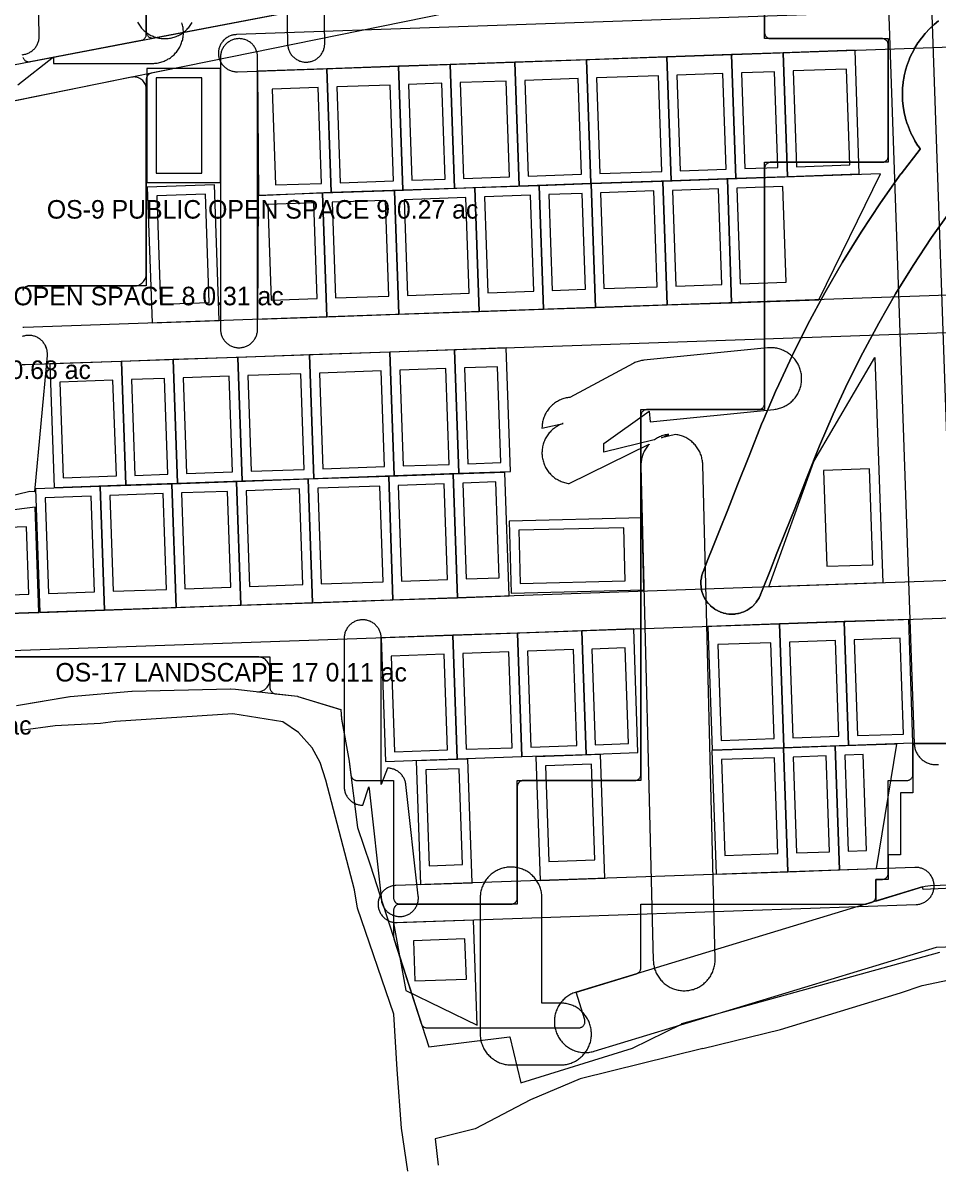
# Model space of a CAD drawing. Extents: x 32 to 940, y -21 to 684.
# Drawn here: x 380 to 528.1, y -13.2 to 172.5 of the extents above; entities that cross this region are included whole.
import ezdxf

# ---------------------------------------------------------------- set-up
doc = ezdxf.new("R2010")
doc.units = 0
for name, color, linetype, lineweight in [('GREEN-IN-VILLAS', 3, 'Continuous', 0), ('GREEN-LANDSCAPE', 3, 'Continuous', 0), ('GREEN-RC', 3, 'Continuous', 0), ('PLOT', 4, 'Continuous', 0), ('ROAD-EXISTING', 2, 'Continuous', 0), ('ROAD-PRIMARY', 1, 'Continuous', 0), ('ROAD-SECONDARY', 1, 'Continuous', 0), ('ROAD-TERTIARY', 7, 'Continuous', 0), ('SITE-BOUNDARY', 7, 'Continuous', 0), ('TEXT-ZONE', 7, 'Continuous', 0), ('VILLA-HOUSE', 7, 'Continuous', 0), ('WATER', 5, 'Continuous', 0), ('ZONE-VILLAS', 2, 'Continuous', 0)]:
    doc.layers.add(name, color=color, linetype=linetype, lineweight=lineweight)

msp = doc.modelspace()

# ---------------------------------------------------------------- linework, layer by layer
at = {"layer": 'GREEN-IN-VILLAS'}
msp.add_lwpolyline([(528.14, 172.88), (527.44, 172.3), (527.39, 172.26), (526.72, 171.63), (526.67, 171.58), (526.04, 170.91), (526, 170.86), (525.42, 170.16), (525.38, 170.1), (524.85, 169.36), (524.81, 169.31), (524.33, 168.53), (524.29, 168.47), (523.86, 167.66), (523.83, 167.6), (523.46, 166.77), (523.43, 166.71), (523.11, 165.85), (523.09, 165.79), (522.82, 164.91), (522.8, 164.85), (522.6, 163.96), (522.58, 163.89), (522.43, 162.99), (522.43, 162.93), (522.34, 162.01), (522.33, 161.95), (522.3, 161.03), (522.3, 160.97), (522.33, 160.05), (522.34, 159.99), (522.43, 159.07), (522.43, 159.01), (522.58, 158.11), (522.6, 158.04), (522.8, 157.15), (522.82, 157.09), (523.09, 156.21), (523.11, 156.15), (523.43, 155.29), (523.46, 155.23), (523.83, 154.4), (523.86, 154.34), (524.29, 153.53), (524.33, 153.47), (524.81, 152.69), (524.85, 152.64), (525.18, 152.18), (525.19, 152.16), (525.18, 152.14), (522.09, 148.16), (522.07, 148.12), (518.78, 143.47), (518.76, 143.45), (515.63, 138.72), (515.62, 138.69), (512.62, 133.85), (512.6, 133.83), (509.75, 128.88), (509.73, 128.86), (507.01, 123.81), (507, 123.78), (504.42, 118.63), (504.41, 118.6), (501.96, 113.34), (501.95, 113.32), (499.65, 107.95), (499.64, 107.93), (497.49, 102.51), (495.63, 97.82), (494.04, 93.8), (492.71, 90.45), (491.65, 87.76), (490.85, 85.75), (490.06, 83.76), (490.04, 83.72), (489.91, 83.32), (489.88, 83.23), (489.79, 82.85), (489.78, 82.75), (489.72, 82.36), (489.72, 82.26), (489.7, 81.87), (489.7, 81.77), (489.73, 81.38), (489.74, 81.28), (489.8, 80.9), (489.82, 80.8), (489.93, 80.42), (489.96, 80.33), (490.09, 79.96), (490.13, 79.87), (490.31, 79.52), (490.35, 79.43), (490.56, 79.1), (490.62, 79.02), (490.85, 78.71), (490.92, 78.63), (491.19, 78.35), (491.26, 78.28), (491.55, 78.02), (491.63, 77.96), (491.95, 77.73), (492.03, 77.68), (492.37, 77.48), (492.46, 77.43), (492.81, 77.27), (492.9, 77.24), (493.28, 77.11), (493.37, 77.08), (493.75, 76.99), (493.85, 76.98), (494.24, 76.92), (494.34, 76.92), (494.73, 76.9), (494.83, 76.9), (495.22, 76.93), (495.32, 76.94), (495.7, 77), (495.8, 77.02), (496.18, 77.13), (496.27, 77.16), (496.64, 77.29), (496.73, 77.33), (497.08, 77.51), (497.17, 77.55), (497.5, 77.76), (497.58, 77.82), (497.89, 78.05), (497.97, 78.12), (498.25, 78.39), (498.32, 78.46), (498.58, 78.75), (498.64, 78.83), (498.87, 79.15), (498.92, 79.23), (499.12, 79.57), (499.17, 79.66), (499.34, 80.04), (499.36, 80.08), (499.61, 80.73), (500.94, 84.08), (502, 86.76), (503.33, 90.11), (504.93, 94.13), (506.79, 98.83), (508.88, 104.12), (508.89, 104.13), (511.08, 109.24), (511.09, 109.25), (513.42, 114.26), (513.42, 114.28), (515.88, 119.18), (515.88, 119.19), (518.47, 123.99), (518.48, 124), (521.19, 128.7), (521.2, 128.71), (524.04, 133.3), (524.05, 133.32), (527.02, 137.81), (527.03, 137.82), (530.11, 142.18)], dxfattribs=at)
at = {"layer": 'GREEN-LANDSCAPE'}
msp.add_lwpolyline([(379.02, 62.12), (387.65, 63.58), (387.67, 63.59), (387.68, 63.59), (387.69, 63.59), (397.65, 64.45), (397.67, 64.45), (397.68, 64.45), (397.68, 64.45), (397.69, 64.45), (397.7, 64.45), (397.71, 64.45), (413.61, 64.84), (413.64, 64.84), (413.66, 64.84), (413.66, 64.84), (413.66, 64.84), (413.67, 64.84), (414.41, 64.76), (414.41, 64.76), (414.43, 64.76), (417.77, 64.38), (417.97, 64.37), (418.17, 64.37), (418.37, 64.4), (418.56, 64.45), (418.75, 64.51), (418.93, 64.59), (419.1, 64.69), (419.26, 64.81), (419.4, 64.94), (419.54, 65.09), (419.66, 65.25), (419.76, 65.42), (419.85, 65.6), (419.91, 65.78), (419.96, 65.97), (419.99, 66.17), (420, 66.37), (420, 68), (419.99, 68.2), (419.96, 68.39), (419.91, 68.58), (419.85, 68.77), (419.76, 68.94), (419.66, 69.11), (419.55, 69.27), (419.41, 69.41), (419.27, 69.55), (419.11, 69.66), (418.94, 69.76), (418.77, 69.85), (418.58, 69.91), (418.39, 69.96), (418.2, 69.99), (418, 70), (361.41, 70)], dxfattribs=at)
at = {"layer": 'GREEN-RC'}
msp.add_lwpolyline([(380.03, 129.24), (380.06, 129.34), (380.1, 129.43), (380.14, 129.51), (380.2, 129.59), (380.26, 129.67), (380.33, 129.74), (380.4, 129.8), (380.49, 129.86), (380.57, 129.9), (380.66, 129.94), (380.76, 129.97), (380.85, 129.99), (380.95, 130), (380.98, 130), (381.02, 130), (398, 130), (398.2, 130.01), (398.39, 130.04), (398.58, 130.09), (398.77, 130.15), (398.94, 130.24), (399.11, 130.34), (399.27, 130.45), (399.41, 130.59), (399.55, 130.73), (399.66, 130.89), (399.76, 131.06), (399.85, 131.23), (399.91, 131.42), (399.96, 131.61), (399.99, 131.8), (400, 132), (400, 161.8), (399.99, 161.99), (399.96, 162.19), (399.91, 162.38), (399.85, 162.56), (399.76, 162.74), (399.66, 162.91), (399.54, 163.07), (399.41, 163.21), (399.27, 163.35), (399.11, 163.46), (398.94, 163.56), (398.76, 163.65), (398.57, 163.71), (398.38, 163.76), (398.19, 163.79), (397.99, 163.8), (397.8, 163.79), (397.6, 163.76), (397.6, 163.76), (378.86, 159.94)], dxfattribs=at)
at = {"layer": 'PLOT'}
for points in [[(494.66, 167.42), (484.22, 167.06), (484.92, 147.07), (495.36, 147.43)], [(503.02, 167.71), (494.66, 167.42), (495.36, 147.43), (503.72, 147.72)], [(514.63, 168.12), (503.02, 167.71), (503.72, 147.72), (515.32, 148.13)], [(440.81, 165.54), (429.21, 165.14), (429.91, 145.15), (441.51, 145.55)], [(449.17, 165.83), (440.81, 165.54), (441.51, 145.55), (449.87, 145.84)], [(459.62, 166.2), (449.17, 165.83), (449.87, 145.84), (460.31, 146.21)], [(471.22, 166.6), (459.62, 166.2), (460.31, 146.21), (471.92, 146.61)], [(484.22, 167.06), (471.22, 166.6), (471.92, 146.61), (484.92, 147.07)], [(411.98, 146.73), (411.98, 165.18), (400.1, 165.18), (400.1, 146.73)], [(418, 164.74), (418.13, 144.63), (429.91, 145.15), (429.21, 165.14)], [(472.63, 126.52), (484.23, 126.92), (483.54, 146.91), (471.93, 146.5)], [(484.23, 126.92), (494.68, 127.29), (493.98, 147.27), (483.54, 146.91)], [(494.68, 127.29), (508.8, 127.78), (518.73, 148.14), (493.98, 147.27)], [(400.92, 124.01), (411.78, 124.39), (411.01, 146.38), (400.16, 146)], [(418, 124.61), (429.22, 125), (428.52, 144.99), (418.08, 144.62)], [(429.22, 125), (440.83, 125.41), (440.13, 145.39), (428.52, 144.99)], [(440.83, 125.41), (453.83, 125.86), (453.13, 145.85), (440.13, 145.39)], [(453.83, 125.86), (464.27, 126.23), (463.57, 146.21), (453.13, 145.85)], [(464.27, 126.23), (472.63, 126.52), (471.93, 146.5), (463.57, 146.21)], [(426.41, 118.86), (414.8, 118.45), (415.5, 98.47), (427.11, 98.87)], [(439.41, 119.31), (426.41, 118.86), (427.11, 98.87), (440.1, 99.33)], [(449.85, 119.68), (439.41, 119.31), (440.1, 99.33), (450.55, 99.69)], [(458.21, 119.97), (449.85, 119.68), (450.55, 99.69), (458.91, 99.98)], [(396, 117.8), (384.4, 117.39), (385.09, 97.4), (396.7, 97.81)], [(404.36, 118.09), (396, 117.8), (396.7, 97.81), (405.06, 98.1)], [(414.8, 118.45), (404.36, 118.09), (405.06, 98.1), (415.5, 98.47)], [(519.11, 81.96), (500.67, 81.32), (507.97, 101.59), (517.84, 118.44)], [(415.29, 78.34), (426.9, 78.74), (426.2, 98.73), (414.6, 98.32)], [(426.9, 78.74), (439.9, 79.2), (439.2, 99.18), (426.2, 98.73)], [(439.9, 79.2), (450.34, 79.56), (449.64, 99.55), (439.2, 99.18)], [(450.34, 79.56), (458.7, 79.85), (458, 99.84), (449.64, 99.55)], [(382.8, 77.2), (393.24, 77.57), (392.54, 97.55), (382.1, 97.19)], [(393.24, 77.57), (404.85, 77.97), (404.15, 97.96), (392.54, 97.55)], [(404.85, 77.97), (415.29, 78.34), (414.6, 98.32), (404.15, 97.96)], [(364.63, 76.57), (382.62, 77.2), (382.02, 94.22), (364.09, 91.96)], [(458.99, 80.32), (480.48, 80.86), (480.19, 92.47), (458.7, 91.93)], [(478.83, 74.51), (470.47, 74.22), (471.17, 54.23), (479.52, 54.52)], [(502.43, 75.34), (490.82, 74.93), (491.52, 54.94), (503.12, 55.35)], [(512.87, 75.7), (502.43, 75.34), (503.12, 55.35), (513.57, 55.71)], [(523.32, 76.07), (512.87, 75.7), (513.57, 55.71), (524.01, 56.08)], [(449.58, 73.49), (437.97, 73.09), (438.67, 53.1), (450.28, 53.5)], [(460.03, 73.86), (449.58, 73.49), (450.28, 53.5), (460.72, 53.87)], [(470.47, 74.22), (460.03, 73.86), (460.72, 53.87), (471.17, 54.23)], [(512.12, 35.54), (518.11, 35.75), (521.41, 55.88), (511.42, 55.53)], [(463.72, 33.85), (474.17, 34.21), (473.47, 54.2), (463.02, 53.84)], [(492.15, 34.84), (503.76, 35.25), (503.06, 55.24), (491.46, 54.83)], [(503.76, 35.25), (512.12, 35.54), (511.42, 55.53), (503.06, 55.24)], [(444.37, 33.17), (452.73, 33.47), (452.03, 53.45), (443.67, 53.16)], [(440, 26.98), (441.97, 16.04), (453.53, 10.44), (452.94, 27.43)]]:
    msp.add_lwpolyline(points, close=True, dxfattribs=at)
at = {"layer": 'ROAD-EXISTING'}
for points in [[(395.04, 59.57), (392.57, 59.22)], [(413.99, 60.78), (395.04, 59.57)], [(422.1, 59.5), (413.99, 60.78)], [(424.64, 57.79), (422.1, 59.5)], [(385.28, 58.82), (379.68, 58.09)], [(392.57, 59.22), (385.28, 58.82)], [(426.82, 55.29), (424.64, 57.79)], [(428.13, 52.89), (426.82, 55.29)], [(429.03, 50.05), (428.13, 52.89)], [(433.65, 32.3), (429.03, 50.05)], [(434.15, 29.34), (433.65, 32.3)], [(440.04, 12.21), (434.15, 29.34)], [(525.48, 16.84), (537.04, 19.26)], [(521.97, 15.63), (525.48, 16.84)], [(502.59, 9.74), (521.97, 15.63)], [(440.57, 3.27), (440.04, 12.21)], [(489.99, 6.64), (502.59, 9.74)], [(489.99, 6.64), (470.19, 1.77)], [(441.25, -6.24), (440.57, 3.27)], [(470.19, 1.77), (462.16, -1.66)], [(462.16, -1.66), (453.19, -6.34)], [(442.29, -13.17), (441.25, -6.24)], [(453.19, -6.34), (446.72, -7.97)], [(446.72, -7.97), (447.19, -12.21)]]:
    msp.add_lwpolyline(points, dxfattribs=at)
at = {"layer": 'ROAD-PRIMARY'}
for points in [[(379.24, 162.53), (385, 167.06), (385, 166), (401, 166), (401.19, 166), (401.38, 166.01), (401.58, 166.03), (401.77, 166.06), (401.96, 166.09), (402.14, 166.13), (402.33, 166.18), (402.51, 166.24), (402.7, 166.3), (402.88, 166.37), (403.05, 166.44), (403.23, 166.52), (403.4, 166.61), (403.56, 166.71), (403.73, 166.81), (403.89, 166.92), (404.04, 167.03), (404.19, 167.15), (404.34, 167.28), (404.48, 167.41), (404.61, 167.54), (404.74, 167.69), (404.87, 167.83), (404.99, 167.98), (405.1, 168.14), (405.21, 168.3), (405.31, 168.46), (405.4, 168.63), (405.49, 168.8), (405.57, 168.98), (405.65, 169.15), (405.71, 169.33), (405.77, 169.52), (405.83, 169.7), (405.88, 169.89), (405.91, 170.07), (405.95, 170.26), (405.97, 170.46), (405.99, 170.65), (406, 170.84), (406, 171.03), (406, 171.22), (405.98, 171.42), (405.96, 171.61), (405.94, 171.8), (405.9, 171.99), (405.86, 172.18), (405.81, 172.36), (405.75, 172.54)], [(398.58, 172.65), (398.68, 172.48), (398.78, 172.32), (398.88, 172.16), (399, 172), (399.12, 171.85), (399.24, 171.71), (399.37, 171.56), (399.5, 171.43), (399.64, 171.29), (399.79, 171.17), (399.94, 171.05), (400.09, 170.93), (400.25, 170.82), (400.41, 170.72), (400.58, 170.62), (400.75, 170.53), (400.92, 170.45), (401.1, 170.38), (401.28, 170.31), (401.46, 170.24), (401.65, 170.19), (401.83, 170.14), (402.02, 170.1), (402.21, 170.06), (402.4, 170.04), (402.59, 170.02), (402.78, 170), (402.98, 170), (403.17, 170), (403.36, 170.01), (403.55, 170.03), (403.74, 170.06), (403.93, 170.09), (404.12, 170.13), (404.31, 170.17), (404.49, 170.23), (404.67, 170.29), (404.85, 170.36), (405.03, 170.43), (405.2, 170.51), (405.38, 170.6), (405.54, 170.69), (405.71, 170.8), (405.87, 170.9), (406.02, 171.02), (406.17, 171.14), (406.32, 171.26), (406.46, 171.39), (406.6, 171.53), (406.73, 171.67), (406.85, 171.81), (406.97, 171.96), (407.09, 172.12), (407.19, 172.28), (407.3, 172.44), (407.39, 172.61)], [(584.83, 35), (525.67, 32.38), (525.55, 32.78), (469.55, 15.78), (469.37, 15.72), (469.18, 15.66), (469.01, 15.59), (468.83, 15.51), (468.66, 15.42), (468.49, 15.32), (468.33, 15.23), (468.17, 15.12), (468.01, 15.01), (467.86, 14.89), (467.71, 14.77), (467.57, 14.64), (467.43, 14.5), (467.3, 14.36), (467.17, 14.22), (467.05, 14.07), (466.94, 13.91), (466.83, 13.76), (466.73, 13.59), (466.63, 13.43), (466.54, 13.26), (466.45, 13.08), (466.38, 12.91), (466.31, 12.73), (466.25, 12.55), (466.19, 12.36), (466.14, 12.18), (466.1, 11.99), (466.06, 11.8), (466.04, 11.61), (466.02, 11.42), (466, 11.23), (466, 11.03), (466, 10.84), (466.01, 10.65), (466.03, 10.46), (466.05, 10.27), (466.09, 10.08), (466.12, 9.89), (466.17, 9.7), (466.23, 9.52), (466.29, 9.34), (466.35, 9.15), (466.43, 8.98), (466.51, 8.8), (466.6, 8.63), (466.69, 8.46), (466.79, 8.3), (466.9, 8.14), (467.01, 7.99), (467.13, 7.83), (467.25, 7.69), (467.38, 7.55), (467.52, 7.41), (467.66, 7.28), (467.81, 7.15), (467.96, 7.03), (468.11, 6.92), (468.27, 6.81), (468.43, 6.71), (468.6, 6.61), (468.77, 6.52), (468.94, 6.44), (469.12, 6.37), (469.3, 6.3), (469.48, 6.24), (469.67, 6.18), (469.86, 6.13), (470.04, 6.09), (470.23, 6.06), (470.42, 6.03), (470.61, 6.01), (470.81, 6), (471, 6), (471.19, 6), (471.38, 6.01), (471.57, 6.03), (471.76, 6.06), (471.95, 6.09), (472.14, 6.13), (472.33, 6.18), (472.45, 6.22), (527.83, 23.03), (585.72, 25.19)]]:
    msp.add_lwpolyline(points, dxfattribs=at)
for points in [[(487.16, 16), (487.35, 16.01), (487.54, 16.03), (487.73, 16.05), (487.92, 16.09), (488.11, 16.12), (488.3, 16.17), (488.48, 16.22), (488.66, 16.29), (488.84, 16.35), (489.02, 16.43), (489.19, 16.51), (489.37, 16.59), (489.53, 16.69), (489.7, 16.79), (489.86, 16.9), (490.01, 17.01), (490.16, 17.13), (490.31, 17.25), (490.45, 17.38), (490.59, 17.52), (490.72, 17.66), (490.85, 17.8), (490.97, 17.95), (491.08, 18.11), (491.19, 18.27), (491.29, 18.43), (491.39, 18.6), (491.48, 18.77), (491.56, 18.94), (491.63, 19.12), (491.7, 19.3), (491.76, 19.48), (491.82, 19.67), (491.87, 19.85), (491.91, 20.04), (491.94, 20.23), (491.97, 20.42), (491.99, 20.61), (492, 20.8), (492, 21), (492, 21.12), (490, 101.12), (489.99, 101.32), (489.97, 101.51), (489.95, 101.7), (489.92, 101.89), (489.88, 102.08), (489.84, 102.27), (489.79, 102.45), (489.73, 102.63), (489.66, 102.81), (489.59, 102.99), (489.51, 103.17), (489.42, 103.34), (489.33, 103.51), (489.23, 103.67), (489.12, 103.83), (489.01, 103.99), (488.89, 104.14), (488.77, 104.29), (488.64, 104.43), (488.5, 104.57), (488.36, 104.7), (488.22, 104.83), (488.07, 104.95), (487.92, 105.06), (487.76, 105.17), (487.6, 105.27), (487.43, 105.37), (487.26, 105.46), (487.09, 105.54), (486.91, 105.62), (486.73, 105.69), (486.55, 105.75), (486.36, 105.81), (486.18, 105.86), (485.99, 105.9), (485.8, 105.94), (485.62, 105.96), (483.35, 105.41), (484.5, 105.97), (484.31, 105.95), (484.12, 105.92), (483.93, 105.89), (483.75, 105.84), (483.56, 105.79), (483.38, 105.73), (483.2, 105.66), (483.02, 105.59), (482.84, 105.51), (482.67, 105.42), (482.5, 105.33), (482.34, 105.23), (482.18, 105.13), (482.17, 105.12), (474, 103.12), (474, 104.51), (481.32, 109.77), (481.5, 108.03), (501.5, 110.03), (501.69, 110.05), (501.88, 110.08), (502.07, 110.11), (502.25, 110.16), (502.44, 110.21), (502.62, 110.27), (502.8, 110.34), (502.98, 110.41), (503.16, 110.49), (503.33, 110.58), (503.5, 110.67), (503.66, 110.77), (503.82, 110.87), (503.98, 110.98), (504.13, 111.1), (504.28, 111.22), (504.42, 111.35), (504.56, 111.49), (504.69, 111.63), (504.82, 111.77), (504.94, 111.92), (505.06, 112.08), (505.17, 112.23), (505.27, 112.39), (505.37, 112.56), (505.46, 112.73), (505.54, 112.9), (505.62, 113.08), (505.69, 113.26), (505.75, 113.44), (505.81, 113.62), (505.86, 113.81), (505.9, 114), (505.93, 114.19), (505.96, 114.38), (505.98, 114.57), (505.99, 114.76), (506, 114.95), (506, 115.14), (505.99, 115.34), (505.97, 115.53), (505.95, 115.72), (505.92, 115.91), (505.88, 116.1), (505.83, 116.28), (505.78, 116.47), (505.72, 116.65), (505.65, 116.83), (505.58, 117.01), (505.5, 117.19), (505.41, 117.36), (505.32, 117.52), (505.22, 117.69), (505.11, 117.85), (505, 118), (504.88, 118.16), (504.75, 118.3), (504.62, 118.44), (504.49, 118.58), (504.35, 118.71), (504.2, 118.84), (504.05, 118.96), (503.9, 119.07), (503.74, 119.18), (503.58, 119.28), (503.41, 119.38), (503.24, 119.47), (503.07, 119.55), (502.89, 119.63), (502.71, 119.7), (502.53, 119.76), (502.35, 119.82), (502.16, 119.86), (501.97, 119.91), (501.78, 119.94), (501.59, 119.97), (501.4, 119.98), (501.21, 120), (501.01, 120), (500.82, 120), (500.63, 119.99), (500.5, 119.97), (480.5, 117.97), (480.31, 117.95), (480.12, 117.92), (479.93, 117.89), (479.75, 117.84), (479.56, 117.79), (479.38, 117.73), (479.2, 117.66), (479.02, 117.59), (478.84, 117.51), (478.76, 117.47), (468.5, 111.97), (468.31, 111.95), (468.12, 111.92), (467.93, 111.89), (467.75, 111.84), (467.56, 111.79), (467.38, 111.73), (467.2, 111.66), (467.02, 111.59), (466.84, 111.51), (466.67, 111.42), (466.5, 111.33), (466.34, 111.23), (466.18, 111.13), (466.02, 111.02), (465.87, 110.9), (465.72, 110.78), (465.58, 110.65), (465.44, 110.51), (465.31, 110.37), (465.18, 110.23), (465.06, 110.08), (464.94, 109.92), (464.83, 109.77), (464.73, 109.61), (464.63, 109.44), (464.54, 109.27), (464.46, 109.1), (464.38, 108.92), (464.31, 108.74), (464.25, 108.56), (464.19, 108.38), (464.14, 108.19), (464.1, 108), (464.07, 107.81), (464.04, 107.62), (464.02, 107.43), (464.01, 107.24), (464, 107.05), (464, 107), (467.4, 107.74), (467.38, 107.73), (467.2, 107.66), (467.02, 107.59), (466.84, 107.51), (466.67, 107.42), (466.5, 107.33), (466.34, 107.23), (466.18, 107.13), (466.02, 107.02), (465.87, 106.9), (465.72, 106.78), (465.58, 106.65), (465.44, 106.51), (465.31, 106.37), (465.18, 106.23), (465.06, 106.08), (464.94, 105.92), (464.83, 105.77), (464.73, 105.61), (464.63, 105.44), (464.54, 105.27), (464.46, 105.1), (464.38, 104.92), (464.31, 104.74), (464.25, 104.56), (464.19, 104.38), (464.14, 104.19), (464.1, 104), (464.07, 103.81), (464.04, 103.62), (464.02, 103.43), (464.01, 103.24), (464, 103.05), (464, 102.86), (464.01, 102.66), (464.03, 102.47), (464.05, 102.28), (464.08, 102.09), (464.12, 101.9), (464.17, 101.72), (464.22, 101.53), (464.28, 101.35), (464.35, 101.17), (464.42, 100.99), (464.5, 100.81), (464.59, 100.64), (464.68, 100.48), (464.78, 100.31), (464.89, 100.15), (465, 100), (465.12, 99.84), (465.25, 99.7), (465.38, 99.56), (465.51, 99.42), (465.65, 99.29), (465.8, 99.16), (465.95, 99.04), (466.1, 98.93), (466.26, 98.82), (466.42, 98.72), (466.59, 98.62), (466.76, 98.53), (466.93, 98.45), (467.11, 98.37), (467.29, 98.3), (467.47, 98.24), (467.65, 98.18), (467.84, 98.14), (468.03, 98.09), (468.22, 98.06), (468.38, 98.04), (481.36, 104.43), (481.31, 104.37), (481.18, 104.23), (481.06, 104.08), (480.94, 103.92), (480.83, 103.77), (480.73, 103.61), (480.63, 103.44), (480.54, 103.27), (480.46, 103.1), (480.38, 102.92), (480.31, 102.74), (480.25, 102.56), (480.19, 102.38), (480.14, 102.19), (480.1, 102), (480.07, 101.81), (480.04, 101.62), (480.02, 101.43), (480.01, 101.24), (480, 101.05), (480, 100.88), (482, 20.88), (482.01, 20.68), (482.03, 20.49), (482.05, 20.3), (482.08, 20.11), (482.12, 19.92), (482.16, 19.73), (482.21, 19.55), (482.27, 19.37), (482.34, 19.19), (482.41, 19.01), (482.49, 18.83), (482.58, 18.66), (482.67, 18.49), (482.77, 18.33), (482.88, 18.17), (482.99, 18.01), (483.11, 17.86), (483.23, 17.71), (483.36, 17.57), (483.5, 17.43), (483.64, 17.3), (483.78, 17.17), (483.93, 17.05), (484.08, 16.94), (484.24, 16.83), (484.4, 16.73), (484.57, 16.63), (484.74, 16.54), (484.91, 16.46), (485.09, 16.38), (485.27, 16.31), (485.45, 16.25), (485.64, 16.19), (485.82, 16.14), (486.01, 16.1), (486.2, 16.07), (486.39, 16.04), (486.58, 16.02), (486.77, 16), (486.96, 16)], [(467.19, 4), (467.38, 4.01), (467.58, 4.03), (467.77, 4.06), (467.96, 4.09), (468.14, 4.13), (468.33, 4.18), (468.51, 4.24), (468.7, 4.3), (468.88, 4.37), (469.05, 4.44), (469.23, 4.52), (469.4, 4.61), (469.56, 4.71), (469.73, 4.81), (469.89, 4.92), (470.04, 5.03), (470.19, 5.15), (470.34, 5.28), (470.48, 5.41), (470.61, 5.54), (470.74, 5.69), (470.87, 5.83), (470.99, 5.98), (471.1, 6.14), (471.21, 6.3), (471.31, 6.46), (471.4, 6.63), (471.49, 6.8), (471.57, 6.98), (471.65, 7.15), (471.71, 7.33), (471.77, 7.52), (471.83, 7.7), (471.88, 7.89), (471.91, 8.07), (471.95, 8.27), (471.97, 8.46), (471.99, 8.65), (472, 8.84), (472, 9.03), (472, 9.22), (471.98, 9.42), (471.96, 9.61), (471.94, 9.8), (471.9, 9.99), (471.86, 10.18), (471.81, 10.36), (471.75, 10.54), (471.69, 10.73), (471.62, 10.91), (471.55, 11.08), (471.46, 11.26), (471.37, 11.43), (471.28, 11.59), (471.17, 11.75), (471.06, 11.91), (470.95, 12.07), (470.83, 12.22), (470.7, 12.36), (470.57, 12.5), (470.43, 12.64), (470.29, 12.77), (470.14, 12.89), (469.99, 13.01), (469.83, 13.12), (469.67, 13.22), (469.51, 13.32), (469.34, 13.42), (469.17, 13.51), (469, 13.59), (468.82, 13.66), (468.64, 13.72), (468.45, 13.78), (468.27, 13.84), (468.08, 13.88), (467.89, 13.92), (467.7, 13.95), (467.51, 13.97), (467.32, 13.99), (467.13, 14), (467, 14), (464, 14), (464, 31), (464, 31.19), (463.99, 31.38), (463.97, 31.58), (463.94, 31.77), (463.91, 31.96), (463.87, 32.14), (463.82, 32.33), (463.76, 32.52), (463.7, 32.7), (463.63, 32.88), (463.56, 33.05), (463.48, 33.23), (463.39, 33.4), (463.29, 33.56), (463.19, 33.73), (463.08, 33.89), (462.97, 34.04), (462.85, 34.19), (462.72, 34.34), (462.59, 34.48), (462.45, 34.61), (462.31, 34.74), (462.17, 34.87), (462.02, 34.99), (461.86, 35.1), (461.7, 35.21), (461.54, 35.31), (461.37, 35.4), (461.2, 35.49), (461.02, 35.57), (460.85, 35.65), (460.67, 35.71), (460.48, 35.77), (460.3, 35.83), (460.11, 35.88), (459.93, 35.91), (459.74, 35.95), (459.54, 35.97), (459.35, 35.99), (459.16, 36), (458.97, 36), (458.78, 35.99), (458.58, 35.98), (458.39, 35.96), (458.2, 35.94), (458.01, 35.9), (457.82, 35.86), (457.64, 35.81), (457.45, 35.76), (457.27, 35.69), (457.09, 35.62), (456.92, 35.55), (456.75, 35.46), (456.57, 35.37), (456.41, 35.28), (456.25, 35.17), (456.09, 35.06), (455.93, 34.95), (455.78, 34.83), (455.64, 34.7), (455.5, 34.57), (455.36, 34.43), (455.24, 34.29), (455.11, 34.14), (454.99, 33.99), (454.88, 33.84), (454.77, 33.67), (454.68, 33.51), (454.58, 33.34), (454.5, 33.17), (454.42, 32.99), (454.34, 32.82), (454.28, 32.64), (454.22, 32.45), (454.16, 32.27), (454.12, 32.08), (454.08, 31.89), (454.05, 31.7), (454.03, 31.51), (454.01, 31.32), (454, 31.13), (454, 31), (454, 9), (454, 8.81), (454.01, 8.62), (454.03, 8.42), (454.06, 8.23), (454.09, 8.04), (454.13, 7.86), (454.18, 7.67), (454.24, 7.49), (454.3, 7.3), (454.37, 7.12), (454.44, 6.95), (454.52, 6.77), (454.61, 6.6), (454.71, 6.44), (454.81, 6.27), (454.92, 6.11), (455.03, 5.96), (455.15, 5.81), (455.28, 5.66), (455.41, 5.52), (455.55, 5.39), (455.69, 5.26), (455.83, 5.13), (455.98, 5.01), (456.14, 4.9), (456.3, 4.79), (456.46, 4.69), (456.63, 4.6), (456.8, 4.51), (456.98, 4.43), (457.15, 4.35), (457.33, 4.29), (457.52, 4.22), (457.7, 4.17), (457.89, 4.12), (458.07, 4.09), (458.26, 4.05), (458.46, 4.03), (458.65, 4.01), (458.84, 4), (459, 4), (467, 4)]]:
    msp.add_lwpolyline(points, close=True, dxfattribs=at)
at = {"layer": 'ROAD-SECONDARY'}
for points in [[(518.21, 227.85), (524.21, 55.95), (524.22, 55.8), (524.24, 55.64), (524.26, 55.48), (524.29, 55.33), (524.33, 55.18), (524.37, 55.02), (524.42, 54.88), (524.48, 54.73), (524.54, 54.59), (524.61, 54.44), (524.69, 54.31), (524.77, 54.17), (524.86, 54.04), (524.96, 53.92), (525.05, 53.8), (525.16, 53.68), (525.27, 53.56), (525.39, 53.46), (525.51, 53.36), (525.63, 53.26), (525.76, 53.17), (525.89, 53.08), (526.03, 53.01), (526.17, 52.93), (526.31, 52.87), (526.46, 52.81), (526.61, 52.76), (526.76, 52.71), (526.91, 52.67), (527.06, 52.64), (527.22, 52.61), (527.37, 52.59), (527.53, 52.58), (527.69, 52.58), (527.85, 52.58), (528, 52.59), (528.16, 52.6)], [(531.21, 56.2), (525.2, 228.09)]]:
    msp.add_lwpolyline(points, dxfattribs=at)
at = {"layer": 'ROAD-TERTIARY'}
for points in [[(418.68, 408.11), (422.85, 169.15), (422.86, 169.01), (422.87, 168.86), (422.89, 168.72), (422.92, 168.58), (422.95, 168.44), (422.99, 168.3), (423.04, 168.16), (423.09, 168.03), (423.15, 167.9), (423.22, 167.77), (423.29, 167.64), (423.37, 167.52), (423.45, 167.4), (423.54, 167.29), (423.64, 167.18), (423.74, 167.08), (423.84, 166.98), (423.95, 166.88), (424.06, 166.79), (424.18, 166.71), (424.31, 166.63), (424.43, 166.56), (424.56, 166.5), (424.69, 166.44), (424.82, 166.38), (424.96, 166.34), (425.1, 166.3), (425.24, 166.27), (425.38, 166.24), (425.53, 166.22), (425.67, 166.21), (425.81, 166.2), (425.96, 166.21), (426.1, 166.21), (426.25, 166.23), (426.39, 166.25), (426.53, 166.28), (426.67, 166.32), (426.81, 166.36), (426.94, 166.41), (427.08, 166.47), (427.21, 166.53), (427.34, 166.59), (427.46, 166.67), (427.58, 166.75), (427.7, 166.84), (427.81, 166.93), (427.92, 167.02), (428.02, 167.13), (428.12, 167.23), (428.21, 167.34), (428.29, 167.46), (428.38, 167.58), (428.45, 167.7), (428.52, 167.83), (428.58, 167.96), (428.64, 168.09), (428.69, 168.23), (428.73, 168.36), (428.77, 168.5), (428.8, 168.65), (428.82, 168.79), (428.84, 168.93), (428.85, 169.07), (428.85, 169.22), (428.85, 169.25), (424.68, 408.22)], [(379.93, 167.41), (380.07, 167.42), (380.21, 167.44), (380.35, 167.47), (380.49, 167.51), (380.63, 167.55), (380.77, 167.6), (380.9, 167.66), (381.03, 167.72), (381.16, 167.79), (381.28, 167.86), (381.4, 167.94), (381.52, 168.03), (381.63, 168.12), (381.74, 168.22), (381.84, 168.32), (381.94, 168.43), (382.03, 168.54), (382.12, 168.65), (382.2, 168.77), (382.27, 168.9), (382.34, 169.02), (382.4, 169.15), (382.46, 169.28), (382.51, 169.42), (382.56, 169.56), (382.59, 169.7), (382.62, 169.84), (382.65, 169.98), (382.66, 170.12), (382.67, 170.27), (382.68, 170.41), (382.68, 170.45), (379.55, 349.42)], [(639.42, 178.5), (414.56, 170.65), (414.41, 170.64), (414.27, 170.62), (414.12, 170.6), (413.98, 170.57), (413.84, 170.54), (413.7, 170.49), (413.57, 170.44), (413.44, 170.39), (413.31, 170.33), (413.18, 170.26), (413.06, 170.18), (412.94, 170.1), (412.82, 170.02), (412.71, 169.93), (412.6, 169.83), (412.5, 169.73), (412.4, 169.62), (412.31, 169.51), (412.22, 169.4), (412.14, 169.28), (412.06, 169.15), (411.99, 169.03), (411.93, 168.9), (411.87, 168.76), (411.82, 168.63), (411.78, 168.49), (411.74, 168.35), (411.71, 168.21), (411.69, 168.07), (411.67, 167.92), (411.66, 167.78), (411.66, 167.63), (411.66, 167.49), (411.68, 167.35), (411.69, 167.2), (411.72, 167.06), (411.75, 166.92), (411.79, 166.78), (411.83, 166.64), (411.88, 166.51), (411.94, 166.38), (412.01, 166.25), (412.08, 166.12), (412.15, 166), (412.24, 165.88), (412.32, 165.76), (412.42, 165.66), (412.52, 165.55), (412.62, 165.45), (412.73, 165.35), (412.84, 165.26), (412.96, 165.18), (413.08, 165.1), (413.2, 165.03), (413.33, 164.96), (413.46, 164.9), (413.6, 164.84), (413.73, 164.8), (413.87, 164.75), (414.01, 164.72), (414.15, 164.69), (414.3, 164.67), (414.44, 164.66), (414.58, 164.65), (414.73, 164.65), (414.76, 164.65), (639.63, 172.5)], [(599.05, 130.91), (380.19, 123.27), (380.04, 123.26)], [(379.93, 117.29), (380.07, 117.28), (380.22, 117.27), (380.36, 117.27), (380.4, 117.27), (599.26, 124.92)], [(364, 92.66), (381.18, 96.8), (381.99, 96.73), (383.99, 118.73), (384, 118.87), (384, 119.02), (384, 119.16), (383.98, 119.31), (383.97, 119.45), (383.94, 119.59), (383.91, 119.73), (383.87, 119.87), (383.83, 120.01), (383.77, 120.14), (383.72, 120.28), (383.65, 120.4), (383.58, 120.53), (383.5, 120.65), (383.42, 120.77), (383.33, 120.89), (383.24, 121), (383.14, 121.1), (383.04, 121.2), (382.93, 121.3), (382.82, 121.39), (382.7, 121.47), (382.58, 121.55), (382.45, 121.62), (382.33, 121.69), (382.19, 121.75), (382.06, 121.81), (381.93, 121.85), (381.79, 121.89), (381.65, 121.93), (381.5, 121.96), (381.36, 121.98), (381.22, 121.99), (381.07, 122), (380.93, 122), (380.78, 121.99), (380.64, 121.98), (380.5, 121.96), (380.36, 121.93), (380.22, 121.9), (380.08, 121.86), (379.94, 121.81)], [(579.68, 84.06), (360.81, 76.41)], [(361.02, 70.42), (579.89, 78.06)]]:
    msp.add_lwpolyline(points, dxfattribs=at)
for points in [[(415.2, 120.01), (415.34, 120.02), (415.49, 120.04), (415.63, 120.07), (415.77, 120.1), (415.91, 120.14), (416.04, 120.19), (416.18, 120.24), (416.31, 120.3), (416.44, 120.37), (416.56, 120.44), (416.68, 120.52), (416.8, 120.6), (416.92, 120.69), (417.02, 120.78), (417.13, 120.89), (417.23, 120.99), (417.32, 121.1), (417.41, 121.21), (417.49, 121.33), (417.57, 121.45), (417.64, 121.58), (417.71, 121.71), (417.77, 121.84), (417.82, 121.97), (417.87, 122.11), (417.9, 122.25), (417.94, 122.39), (417.96, 122.53), (417.98, 122.68), (418, 122.82), (418, 122.96), (418, 167), (418, 167.14), (417.99, 167.29), (417.97, 167.43), (417.94, 167.57), (417.91, 167.72), (417.88, 167.85), (417.83, 167.99), (417.78, 168.13), (417.72, 168.26), (417.66, 168.39), (417.59, 168.52), (417.51, 168.64), (417.43, 168.76), (417.34, 168.87), (417.25, 168.98), (417.15, 169.09), (417.05, 169.19), (416.94, 169.29), (416.83, 169.38), (416.71, 169.46), (416.59, 169.54), (416.47, 169.62), (416.34, 169.68), (416.21, 169.75), (416.08, 169.8), (415.94, 169.85), (415.8, 169.89), (415.66, 169.93), (415.52, 169.95), (415.38, 169.98), (415.23, 169.99), (415.09, 170), (414.95, 170), (414.8, 169.99), (414.66, 169.98), (414.51, 169.96), (414.37, 169.93), (414.23, 169.9), (414.09, 169.86), (413.96, 169.81), (413.82, 169.76), (413.69, 169.7), (413.56, 169.63), (413.44, 169.56), (413.32, 169.48), (413.2, 169.4), (413.08, 169.31), (412.98, 169.22), (412.87, 169.12), (412.77, 169.01), (412.68, 168.9), (412.59, 168.79), (412.51, 168.67), (412.43, 168.55), (412.36, 168.42), (412.29, 168.29), (412.23, 168.16), (412.18, 168.03), (412.13, 167.89), (412.1, 167.75), (412.06, 167.61), (412.04, 167.47), (412.02, 167.32), (412, 167.18), (412, 167.04), (412, 123), (412, 122.86), (412.01, 122.71), (412.03, 122.57), (412.06, 122.43), (412.09, 122.28), (412.12, 122.14), (412.17, 122.01), (412.22, 121.87), (412.28, 121.74), (412.34, 121.61), (412.41, 121.48), (412.49, 121.36), (412.57, 121.24), (412.66, 121.13), (412.75, 121.02), (412.85, 120.91), (412.95, 120.81), (413.06, 120.71), (413.17, 120.62), (413.29, 120.54), (413.41, 120.46), (413.53, 120.38), (413.66, 120.32), (413.79, 120.25), (413.92, 120.2), (414.06, 120.15), (414.2, 120.11), (414.34, 120.07), (414.48, 120.05), (414.62, 120.02), (414.77, 120.01), (414.91, 120), (415.05, 120)], [(441.1, 28), (441.24, 28.01), (441.38, 28.02), (441.53, 28.05), (441.67, 28.08), (441.81, 28.11), (441.95, 28.15), (442.08, 28.2), (442.22, 28.26), (442.35, 28.32), (442.48, 28.39), (442.6, 28.46), (442.72, 28.54), (442.84, 28.63), (442.95, 28.72), (443.06, 28.82), (443.16, 28.92), (443.26, 29.02), (443.35, 29.13), (443.44, 29.25), (443.52, 29.37), (443.59, 29.49), (443.66, 29.62), (443.73, 29.75), (443.78, 29.88), (443.83, 30.02), (443.88, 30.15), (443.92, 30.29), (443.95, 30.43), (443.97, 30.58), (443.99, 30.72), (444, 30.86), (444, 31.01), (444, 31.15), (443.99, 31.3), (443.98, 31.33), (441.98, 49.33), (441.96, 49.47), (441.94, 49.62), (441.9, 49.76), (441.86, 49.9), (441.82, 50.03), (441.76, 50.17), (441.7, 50.3), (441.64, 50.43), (441.57, 50.55), (441.49, 50.67), (441.41, 50.79), (441.32, 50.91), (441.22, 51.02), (441.12, 51.12), (441.02, 51.22), (440.91, 51.31), (440.8, 51.4), (440.68, 51.49), (440.56, 51.56), (440.43, 51.64), (440.3, 51.7), (440.17, 51.76), (440.04, 51.81), (439.9, 51.86), (439.76, 51.9), (439.62, 51.94), (439.48, 51.96), (439.33, 51.98), (439.19, 51.99), (439.05, 52), (439, 52), (438, 49.38), (438, 73), (438, 73.14), (437.99, 73.29), (437.97, 73.43), (437.94, 73.57), (437.91, 73.72), (437.88, 73.86), (437.83, 73.99), (437.78, 74.13), (437.72, 74.26), (437.66, 74.39), (437.59, 74.52), (437.51, 74.64), (437.43, 74.76), (437.34, 74.87), (437.25, 74.98), (437.15, 75.09), (437.05, 75.19), (436.94, 75.29), (436.83, 75.38), (436.71, 75.46), (436.59, 75.54), (436.47, 75.62), (436.34, 75.68), (436.21, 75.75), (436.08, 75.8), (435.94, 75.85), (435.8, 75.89), (435.66, 75.93), (435.52, 75.95), (435.38, 75.98), (435.23, 75.99), (435.09, 76), (434.95, 76), (434.8, 75.99), (434.66, 75.98), (434.51, 75.96), (434.37, 75.93), (434.23, 75.9), (434.09, 75.86), (433.96, 75.81), (433.82, 75.76), (433.69, 75.7), (433.56, 75.63), (433.44, 75.56), (433.32, 75.48), (433.2, 75.4), (433.08, 75.31), (432.98, 75.22), (432.87, 75.11), (432.77, 75.01), (432.68, 74.9), (432.59, 74.79), (432.51, 74.67), (432.43, 74.55), (432.36, 74.42), (432.29, 74.29), (432.23, 74.16), (432.18, 74.03), (432.13, 73.89), (432.1, 73.75), (432.06, 73.61), (432.04, 73.47), (432.02, 73.32), (432, 73.18), (432, 73.04), (432, 49), (432, 48.86), (432.01, 48.71), (432.03, 48.57), (432.06, 48.43), (432.09, 48.28), (432.12, 48.15), (432.17, 48.01), (432.22, 47.87), (432.28, 47.74), (432.34, 47.61), (432.41, 47.48), (432.49, 47.36), (432.57, 47.24), (432.66, 47.13), (432.75, 47.02), (432.85, 46.91), (432.95, 46.81), (433.06, 46.71), (433.17, 46.62), (433.29, 46.54), (433.41, 46.46), (433.53, 46.38), (433.66, 46.32), (433.79, 46.26), (433.92, 46.2), (434.06, 46.15), (434.2, 46.11), (434.34, 46.07), (434.48, 46.05), (434.62, 46.02), (434.77, 46.01), (434.91, 46), (435, 46), (436, 49), (436.02, 48.67), (438.02, 30.67), (438.04, 30.53), (438.06, 30.38), (438.1, 30.24), (438.14, 30.1), (438.18, 29.97), (438.24, 29.83), (438.3, 29.7), (438.36, 29.57), (438.43, 29.45), (438.51, 29.33), (438.59, 29.21), (438.68, 29.09), (438.78, 28.98), (438.88, 28.88), (438.98, 28.78), (439.09, 28.69), (439.2, 28.6), (439.32, 28.51), (439.44, 28.43), (439.57, 28.36), (439.7, 28.3), (439.83, 28.24), (439.96, 28.18), (440.1, 28.14), (440.24, 28.1), (440.38, 28.07), (440.52, 28.04), (440.67, 28.02), (440.81, 28.01), (440.95, 28)], [(440.58, 27.02), (524.53, 29.95), (524.68, 29.96), (524.82, 29.97), (524.96, 30), (525.11, 30.02), (525.25, 30.06), (525.38, 30.1), (525.52, 30.15), (525.65, 30.21), (525.78, 30.27), (525.91, 30.34), (526.03, 30.41), (526.15, 30.49), (526.27, 30.58), (526.38, 30.67), (526.49, 30.77), (526.59, 30.87), (526.69, 30.98), (526.78, 31.09), (526.87, 31.2), (526.95, 31.32), (527.02, 31.45), (527.09, 31.57), (527.16, 31.7), (527.21, 31.83), (527.26, 31.97), (527.31, 32.11), (527.35, 32.25), (527.38, 32.39), (527.4, 32.53), (527.41, 32.67), (527.42, 32.82), (527.43, 32.96), (527.42, 33.11), (527.41, 33.25), (527.39, 33.39), (527.37, 33.54), (527.34, 33.68), (527.3, 33.82), (527.25, 33.95), (527.2, 34.09), (527.14, 34.22), (527.08, 34.35), (527.01, 34.48), (526.93, 34.6), (526.85, 34.72), (526.76, 34.83), (526.67, 34.94), (526.57, 35.05), (526.47, 35.15), (526.36, 35.24), (526.25, 35.33), (526.13, 35.42), (526.01, 35.5), (525.88, 35.57), (525.76, 35.64), (525.62, 35.7), (525.49, 35.75), (525.36, 35.8), (525.22, 35.84), (525.08, 35.88), (524.93, 35.91), (524.79, 35.93), (524.65, 35.94), (524.5, 35.95), (524.36, 35.95), (524.32, 35.95), (440.37, 33.01), (440.23, 33.01), (440.09, 32.99), (439.94, 32.97), (439.8, 32.94), (439.66, 32.9), (439.52, 32.86), (439.39, 32.81), (439.25, 32.76), (439.12, 32.69), (439, 32.62), (438.87, 32.55), (438.75, 32.47), (438.64, 32.38), (438.53, 32.29), (438.42, 32.2), (438.32, 32.09), (438.22, 31.99), (438.13, 31.88), (438.04, 31.76), (437.96, 31.64), (437.88, 31.52), (437.81, 31.39), (437.75, 31.26), (437.69, 31.13), (437.64, 30.99), (437.6, 30.86), (437.56, 30.72), (437.53, 30.58), (437.51, 30.43), (437.49, 30.29), (437.48, 30.15), (437.48, 30), (437.48, 29.86), (437.49, 29.71), (437.51, 29.57), (437.54, 29.43), (437.57, 29.29), (437.61, 29.15), (437.65, 29.01), (437.7, 28.88), (437.76, 28.74), (437.83, 28.61), (437.9, 28.49), (437.97, 28.36), (438.06, 28.25), (438.14, 28.13), (438.24, 28.02), (438.34, 27.92), (438.44, 27.82), (438.55, 27.72), (438.66, 27.63), (438.78, 27.55), (438.9, 27.47), (439.02, 27.39), (439.15, 27.33), (439.28, 27.27), (439.42, 27.21), (439.55, 27.16), (439.69, 27.12), (439.83, 27.09), (439.97, 27.06), (440.12, 27.04), (440.26, 27.02), (440.4, 27.02), (440.55, 27.02)]]:
    msp.add_lwpolyline(points, close=True, dxfattribs=at)
at = {"layer": 'SITE-BOUNDARY'}
for points in [[(365.73, 163.32), (459.87, 181.35)], [(462.73, 177.01), (406.43, 165.55), (378.74, 159.92)], [(379, 62.11), (387.67, 63.59), (387.68, 63.59), (387.69, 63.59), (397.67, 64.45), (397.68, 64.45), (397.7, 64.45), (413.64, 64.84), (413.66, 64.84), (413.66, 64.84), (413.66, 64.84), (413.67, 64.84), (414.41, 64.76), (414.41, 64.76), (424.48, 63.62), (424.49, 63.62), (424.49, 63.62), (424.51, 63.61), (431.44, 61.47), (431.44, 61.47), (431.45, 61.47), (431.45, 61.45), (431.56, 59.99), (432.82, 53.13), (432.82, 53.11), (432.82, 53.1), (434.16, 42.42), (436.2, 36.36), (436.2, 36.36), (445.67, 6.91), (458.77, 8.55), (458.78, 8.55), (458.78, 8.55), (458.79, 8.54), (460.6, 1.1), (478.63, 6.73), (486.55, 10.61), (486.62, 10.66), (486.63, 10.67), (528.34, 22.21)]]:
    msp.add_lwpolyline(points, dxfattribs=at)
at = {"layer": 'VILLA-HOUSE'}
for points in [[(408.98, 148.23), (408.98, 163.68), (401.6, 163.68), (401.6, 148.23)], [(469.83, 163.55), (461.22, 163.25), (461.76, 147.76), (470.37, 148.06)], [(482.83, 164.01), (472.82, 163.66), (473.37, 148.17), (483.37, 148.52)], [(493.27, 164.37), (485.82, 164.11), (486.36, 148.62), (493.81, 148.88)], [(501.63, 164.66), (496.27, 164.48), (496.81, 148.98), (502.17, 149.17)], [(513.23, 165.07), (504.62, 164.77), (505.17, 149.28), (513.77, 149.58)], [(427.81, 162.08), (420.37, 161.82), (420.91, 146.33), (428.35, 146.59)], [(439.42, 162.49), (430.81, 162.19), (431.35, 146.7), (439.96, 147)], [(447.78, 162.78), (442.42, 162.59), (442.96, 147.1), (448.32, 147.29)], [(458.22, 163.15), (450.77, 162.89), (451.31, 147.4), (458.76, 147.66)], [(465.67, 129.28), (471.02, 129.46), (470.48, 144.95), (465.12, 144.77)], [(474.02, 129.57), (482.63, 129.87), (482.09, 145.36), (473.48, 145.06)], [(485.63, 129.97), (493.07, 130.23), (492.53, 145.72), (485.09, 145.46)], [(496.07, 130.34), (503.52, 130.6), (502.98, 146.09), (495.53, 145.83)], [(402.32, 127.06), (410.18, 127.34), (409.57, 144.83), (401.71, 144.55)], [(420.17, 127.69), (427.62, 127.95), (427.08, 143.44), (419.63, 143.18)], [(430.62, 128.05), (439.22, 128.35), (438.68, 143.84), (430.07, 143.54)], [(442.22, 128.46), (452.22, 128.81), (451.68, 144.3), (441.68, 143.95)], [(455.22, 128.91), (462.67, 129.17), (462.13, 144.66), (454.68, 144.4)], [(413.41, 115.4), (405.96, 115.14), (406.5, 99.65), (413.95, 99.91)], [(425.01, 115.81), (416.41, 115.51), (416.95, 100.02), (425.55, 100.32)], [(438.01, 116.26), (428.01, 115.91), (428.55, 100.42), (438.55, 100.77)], [(448.46, 116.63), (441.01, 116.37), (441.55, 100.88), (449, 101.14)], [(456.81, 116.92), (451.46, 116.73), (452, 101.24), (457.35, 101.43)], [(394.61, 114.75), (386, 114.45), (386.54, 98.96), (395.15, 99.26)], [(402.96, 115.04), (397.6, 114.85), (398.15, 99.36), (403.5, 99.55)], [(510.06, 84.65), (517.51, 84.91), (516.97, 100.4), (509.52, 100.14)], [(406.24, 81.02), (413.69, 81.28), (413.15, 96.77), (405.7, 96.51)], [(416.69, 81.39), (425.3, 81.69), (424.75, 97.18), (416.15, 96.88)], [(428.29, 81.79), (438.29, 82.14), (437.75, 97.63), (427.75, 97.28)], [(441.29, 82.25), (448.74, 82.51), (448.2, 98), (440.75, 97.74)], [(451.74, 82.61), (457.1, 82.8), (456.55, 98.29), (451.2, 98.1)], [(384.19, 80.25), (391.64, 80.51), (391.1, 96), (383.65, 95.74)], [(394.64, 80.62), (403.24, 80.92), (402.7, 96.41), (394.1, 96.11)], [(366.02, 79.62), (381.01, 80.14), (380.63, 91.04), (365.64, 90.51)], [(477.45, 82.28), (477.23, 90.89), (460.24, 90.47), (460.45, 81.86)], [(511.48, 72.65), (504.03, 72.39), (504.57, 56.9), (512.02, 57.16)], [(521.92, 73.01), (514.47, 72.75), (515.02, 57.26), (522.46, 57.52)], [(458.63, 70.8), (451.18, 70.54), (451.72, 55.05), (459.17, 55.31)], [(469.08, 71.17), (461.63, 70.91), (462.17, 55.42), (469.62, 55.68)], [(477.43, 71.46), (472.07, 71.27), (472.62, 55.78), (477.97, 55.97)], [(501.03, 72.29), (492.42, 71.98), (492.96, 56.49), (501.57, 56.79)], [(448.19, 70.44), (439.58, 70.14), (440.12, 54.65), (448.73, 54.95)], [(505.15, 38.3), (510.51, 38.49), (509.97, 53.98), (504.61, 53.79)], [(513.51, 38.59), (516.51, 38.69), (515.97, 54.19), (512.97, 54.08)], [(465.11, 36.9), (472.56, 37.16), (472.02, 52.65), (464.57, 52.39)], [(493.55, 37.89), (502.16, 38.19), (501.62, 53.68), (493.01, 53.38)], [(445.77, 36.22), (451.12, 36.41), (450.58, 51.9), (445.22, 51.72)], [(451.54, 24.38), (443.19, 24.09), (443.41, 17.59), (451.77, 17.88)]]:
    msp.add_lwpolyline(points, close=True, dxfattribs=at)
at = {"layer": 'WATER'}
msp.add_lwpolyline([(532, 56), (524.02, 56), (524, 56), (524, 55.98), (524, 48), (522, 48), (522, 38), (520, 38), (520, 34), (518.02, 34), (518, 34), (518, 33.98), (518, 30.49), (525.55, 32.78), (525.97, 32.89), (526.4, 32.96), (526.83, 33), (568, 34.42)], dxfattribs=at)
at = {"layer": 'ZONE-VILLAS'}
for points in [[(380.04, 166.97), (380.08, 166.88), (380.12, 166.79), (380.17, 166.71), (380.23, 166.63), (380.29, 166.56), (380.36, 166.49), (380.44, 166.43), (380.52, 166.38), (380.61, 166.34), (380.7, 166.31), (380.8, 166.28), (380.9, 166.27), (380.99, 166.26), (381.09, 166.27), (381.19, 166.28), (399.19, 169.73), (399.28, 169.75), (399.38, 169.78), (399.47, 169.83), (399.55, 169.88), (399.63, 169.93), (399.7, 170), (399.77, 170.07), (399.83, 170.15), (399.88, 170.24), (399.92, 170.33), (399.96, 170.42), (399.98, 170.51), (400, 170.61), (400, 170.71), (400, 229.98)], [(400, 229), (400, 171.09), (400, 171), (400.02, 170.9), (400.04, 170.8), (400.08, 170.71), (400.12, 170.62), (400.17, 170.54), (400.23, 170.46), (400.29, 170.39), (400.36, 170.32), (400.44, 170.26), (400.52, 170.21), (400.61, 170.17), (400.7, 170.14), (400.8, 170.11), (400.9, 170.1), (400.99, 170.09), (401.09, 170.1), (401.19, 170.11), (459.75, 181.33)], [(361, 70), (419.98, 70), (420, 70), (420, 69.98), (420, 65.02), (420, 64.92), (420.02, 64.83), (420.04, 64.73), (420.07, 64.64), (420.12, 64.55), (420.17, 64.47), (420.22, 64.39), (420.29, 64.32), (420.36, 64.25), (420.44, 64.19), (420.52, 64.14), (420.61, 64.1), (420.7, 64.07), (420.79, 64.04), (420.89, 64.03), (424.47, 63.62), (424.48, 63.62), (424.49, 63.62), (424.49, 63.62), (424.51, 63.61), (424.52, 63.61), (431.42, 61.47), (431.44, 61.47), (431.44, 61.47), (431.45, 61.47), (431.45, 61.45), (431.45, 61.44), (431.55, 60.05), (431.57, 59.94), (432.82, 53.14), (432.82, 53.13), (432.82, 53.12), (432.82, 53.11), (432.82, 53.1), (432.83, 53.09), (433.1, 50.88), (433.12, 50.78), (433.15, 50.69), (433.18, 50.6), (433.22, 50.51), (433.27, 50.43), (433.33, 50.35), (433.4, 50.28), (433.47, 50.22), (433.55, 50.16), (433.63, 50.11), (433.72, 50.07), (433.81, 50.04), (433.9, 50.02), (434, 50), (434.1, 50), (439.98, 50), (440, 50), (440, 49.98), (440, 31), (440, 30.9), (440.02, 30.8), (440.04, 30.71), (440.08, 30.62), (440.12, 30.53), (440.17, 30.44), (440.23, 30.37), (440.29, 30.29), (440.37, 30.23), (440.44, 30.17), (440.53, 30.12), (440.62, 30.08), (440.71, 30.04), (440.8, 30.02), (440.9, 30), (441, 30), (459, 30), (459.1, 30), (459.2, 30.02), (459.29, 30.04), (459.38, 30.08), (459.47, 30.12), (459.56, 30.17), (459.63, 30.23), (459.71, 30.29), (459.77, 30.37), (459.83, 30.44), (459.88, 30.53), (459.92, 30.62), (459.96, 30.71), (459.98, 30.8), (460, 30.9), (460, 31), (460, 49.98), (460, 50), (460.02, 50), (479, 50), (479.1, 50), (479.2, 50.02), (479.29, 50.04), (479.38, 50.08), (479.47, 50.12), (479.56, 50.17), (479.63, 50.23), (479.71, 50.29), (479.77, 50.37), (479.83, 50.44), (479.88, 50.53), (479.92, 50.62), (479.96, 50.71), (479.98, 50.8), (480, 50.9), (480, 51), (480, 109.98), (480, 110), (480.02, 110), (499, 110), (499.1, 110), (499.2, 110.02), (499.29, 110.04), (499.38, 110.08), (499.47, 110.12), (499.56, 110.17), (499.63, 110.23), (499.71, 110.29), (499.77, 110.37), (499.83, 110.44), (499.88, 110.53), (499.92, 110.62), (499.96, 110.71), (499.98, 110.8), (500, 110.9), (500, 111), (500, 149.98), (500, 150), (500.02, 150), (519, 150), (519.1, 150), (519.2, 150.02), (519.29, 150.04), (519.38, 150.08), (519.47, 150.12), (519.56, 150.17), (519.63, 150.23), (519.71, 150.29), (519.77, 150.37), (519.83, 150.44), (519.88, 150.53), (519.92, 150.62), (519.96, 150.71), (519.98, 150.8), (520, 150.9), (520, 151), (520, 169), (520, 169.1), (519.98, 169.2), (519.96, 169.29), (519.92, 169.38), (519.88, 169.47), (519.83, 169.56), (519.77, 169.63), (519.71, 169.71), (519.63, 169.77), (519.56, 169.83), (519.47, 169.88), (519.38, 169.92), (519.29, 169.96), (519.2, 169.98), (519.1, 170), (519, 170), (500.02, 170), (500, 170), (500, 170.02), (500, 189.98)], [(500, 189), (500, 171), (500, 170.9), (500.02, 170.8), (500.04, 170.71), (500.08, 170.62), (500.12, 170.53), (500.17, 170.44), (500.23, 170.37), (500.29, 170.29), (500.37, 170.23), (500.44, 170.17), (500.53, 170.12), (500.62, 170.08), (500.71, 170.04), (500.8, 170.02), (500.9, 170), (501, 170), (519.98, 170), (520, 170), (520, 169.98), (520, 150.02), (520, 150), (519.98, 150), (501, 150), (500.9, 150), (500.8, 149.98), (500.71, 149.96), (500.62, 149.92), (500.53, 149.88), (500.44, 149.83), (500.37, 149.77), (500.29, 149.71), (500.23, 149.63), (500.17, 149.56), (500.12, 149.47), (500.08, 149.38), (500.04, 149.29), (500.02, 149.2), (500, 149.1), (500, 149), (500, 110.02), (500, 110), (499.98, 110), (481, 110), (480.9, 110), (480.8, 109.98), (480.71, 109.96), (480.62, 109.92), (480.53, 109.88), (480.44, 109.83), (480.37, 109.77), (480.29, 109.71), (480.23, 109.63), (480.17, 109.56), (480.12, 109.47), (480.08, 109.38), (480.04, 109.29), (480.02, 109.2), (480, 109.1), (480, 109), (480, 50.02), (480, 50), (479.98, 50), (461, 50), (460.9, 50), (460.8, 49.98), (460.71, 49.96), (460.62, 49.92), (460.53, 49.88), (460.44, 49.83), (460.37, 49.77), (460.29, 49.71), (460.23, 49.63), (460.17, 49.56), (460.12, 49.47), (460.08, 49.38), (460.04, 49.29), (460.02, 49.2), (460, 49.1), (460, 49), (460, 30.02), (460, 30), (459.98, 30), (441, 30), (440.9, 30), (440.8, 29.98), (440.71, 29.96), (440.62, 29.92), (440.53, 29.88), (440.44, 29.83), (440.37, 29.77), (440.29, 29.71), (440.23, 29.63), (440.17, 29.56), (440.12, 29.47), (440.08, 29.38), (440.04, 29.29), (440.02, 29.2), (440, 29.1), (440, 29), (440, 24.7), (440.01, 24.59), (440.02, 24.49), (440.05, 24.39), (444.45, 10.69), (444.49, 10.6), (444.53, 10.52), (444.58, 10.43), (444.64, 10.36), (444.7, 10.29), (444.78, 10.22), (444.86, 10.16), (444.94, 10.12), (445.03, 10.07), (445.12, 10.04), (445.21, 10.02), (445.31, 10), (445.4, 10), (469.95, 10), (470.05, 10), (470.15, 10.02), (470.25, 10.04), (470.34, 10.08), (470.43, 10.12), (470.51, 10.17), (470.59, 10.23), (470.66, 10.29), (470.73, 10.37), (470.79, 10.44), (470.84, 10.53), (470.88, 10.62), (470.91, 10.71), (470.94, 10.81), (470.95, 10.9), (470.95, 11), (470.95, 11.1), (470.94, 11.2), (470.91, 11.29), (469.55, 15.76), (469.55, 15.78), (469.57, 15.79), (479.29, 18.74), (479.38, 18.78), (479.47, 18.82), (479.56, 18.87), (479.63, 18.93), (479.71, 18.99), (479.77, 19.06), (479.83, 19.14), (479.88, 19.23), (479.92, 19.32), (479.96, 19.41), (479.98, 19.5), (480, 19.6), (480, 19.7), (480, 29.98), (480, 30), (480.02, 30), (516.23, 30), (516.33, 30), (516.42, 30.02), (516.52, 30.04), (517.29, 30.28), (517.38, 30.31), (517.47, 30.35), (517.56, 30.4), (517.63, 30.46), (517.71, 30.53), (517.77, 30.6), (517.83, 30.68), (517.88, 30.76), (517.92, 30.85), (517.96, 30.94), (517.98, 31.04), (518, 31.14), (518, 31.23), (518, 33.98), (518, 34), (518.02, 34), (519, 34), (519.1, 34), (519.2, 34.02), (519.29, 34.04), (519.38, 34.08), (519.47, 34.12), (519.56, 34.17), (519.63, 34.23), (519.71, 34.29), (519.77, 34.37), (519.83, 34.44), (519.88, 34.53), (519.92, 34.62), (519.96, 34.71), (519.98, 34.8), (520, 34.9), (520, 35), (520, 49.98), (520, 50), (520.02, 50), (523, 50), (523.1, 50), (523.2, 50.02), (523.29, 50.04), (523.38, 50.08), (523.47, 50.12), (523.56, 50.17), (523.63, 50.23), (523.71, 50.29), (523.77, 50.37), (523.83, 50.44), (523.88, 50.53), (523.92, 50.62), (523.96, 50.71), (523.98, 50.8), (524, 50.9), (524, 51), (524, 55.98), (524, 56), (524.02, 56), (531, 56)], [(462.72, 177.01), (406.43, 165.55), (400.8, 164.41), (400.71, 164.38), (400.61, 164.35), (400.53, 164.31), (400.44, 164.26), (400.36, 164.2), (400.29, 164.13), (400.23, 164.06), (400.17, 163.98), (400.12, 163.9), (400.08, 163.81), (400.04, 163.72), (400.02, 163.62), (400, 163.52), (400, 163.43), (400, 130.02), (400, 130), (399.98, 130), (381, 130), (380.9, 130), (380.8, 129.98), (380.71, 129.96), (380.62, 129.92), (380.53, 129.88), (380.44, 129.83), (380.37, 129.77), (380.29, 129.71), (380.23, 129.63), (380.17, 129.56), (380.12, 129.47), (380.08, 129.38), (380.04, 129.29)], [(530.11, 142.18), (527.03, 137.82), (527.02, 137.81), (524.05, 133.32), (524.04, 133.3), (521.2, 128.71), (521.19, 128.7), (518.48, 124), (518.47, 123.99), (515.88, 119.19), (515.88, 119.18), (513.42, 114.28), (513.42, 114.26), (511.09, 109.25), (511.08, 109.24), (508.89, 104.13), (508.88, 104.12), (506.79, 98.83), (504.93, 94.13), (503.33, 90.11), (502, 86.76), (500.94, 84.08), (499.61, 80.73), (499.36, 80.08), (499.34, 80.04), (499.17, 79.66), (499.12, 79.57), (498.92, 79.23), (498.87, 79.15), (498.64, 78.83), (498.58, 78.75), (498.32, 78.46), (498.25, 78.39), (497.97, 78.12), (497.89, 78.05), (497.58, 77.82), (497.5, 77.76), (497.17, 77.55), (497.08, 77.51), (496.73, 77.33), (496.64, 77.29), (496.27, 77.16), (496.18, 77.13), (495.8, 77.02), (495.7, 77), (495.32, 76.94), (495.22, 76.93), (494.83, 76.9), (494.73, 76.9), (494.34, 76.92), (494.24, 76.92), (493.85, 76.98), (493.75, 76.99), (493.37, 77.08), (493.28, 77.11), (492.9, 77.24), (492.81, 77.27), (492.46, 77.43), (492.37, 77.48), (492.03, 77.68), (491.95, 77.73), (491.63, 77.96), (491.55, 78.02), (491.26, 78.28), (491.19, 78.35), (490.92, 78.63), (490.85, 78.71), (490.62, 79.02), (490.56, 79.1), (490.35, 79.43), (490.31, 79.52), (490.13, 79.87), (490.09, 79.96), (489.96, 80.33), (489.93, 80.42), (489.82, 80.8), (489.8, 80.9), (489.74, 81.28), (489.73, 81.38), (489.7, 81.77), (489.7, 81.87), (489.72, 82.26), (489.72, 82.36), (489.78, 82.75), (489.79, 82.85), (489.88, 83.23), (489.91, 83.32), (490.04, 83.72), (490.06, 83.76), (490.85, 85.75), (491.65, 87.76), (492.71, 90.45), (494.04, 93.8), (495.63, 97.82), (497.49, 102.51), (499.64, 107.93), (499.65, 107.95), (501.95, 113.32), (501.96, 113.34), (504.41, 118.6), (504.42, 118.63), (507, 123.78), (507.01, 123.81), (509.73, 128.86), (509.75, 128.88), (512.6, 133.83), (512.62, 133.85), (515.62, 138.69), (515.63, 138.72), (518.76, 143.45), (518.78, 143.47), (522.07, 148.12), (522.09, 148.16), (525.18, 152.14), (525.19, 152.16), (525.18, 152.18), (524.85, 152.64), (524.81, 152.69), (524.33, 153.47), (524.29, 153.53), (523.86, 154.34), (523.83, 154.4), (523.46, 155.23), (523.43, 155.29), (523.11, 156.15), (523.09, 156.21), (522.82, 157.09), (522.8, 157.15), (522.6, 158.04), (522.58, 158.11), (522.43, 159.01), (522.43, 159.07), (522.34, 159.99), (522.33, 160.05), (522.3, 160.97), (522.3, 161.03), (522.33, 161.95), (522.34, 162.01), (522.43, 162.93), (522.43, 162.99), (522.58, 163.89), (522.6, 163.96), (522.8, 164.85), (522.82, 164.91), (523.09, 165.79), (523.11, 165.85), (523.43, 166.71), (523.46, 166.77), (523.83, 167.6), (523.86, 167.66), (524.29, 168.47), (524.33, 168.53), (524.81, 169.31), (524.85, 169.36), (525.38, 170.1), (525.42, 170.16), (526, 170.86), (526.04, 170.91), (526.67, 171.58), (526.72, 171.63), (527.39, 172.26), (527.44, 172.3), (528.14, 172.88)]]:
    msp.add_lwpolyline(points, dxfattribs=at)

# ---------------------------------------------------------------- texts
at = {"layer": 'TEXT-ZONE'}
for s, p in [('OS-9 PUBLIC OPEN SPACE 9 0.27 ac', (383.91, 140.89)), ('OS-8 PUBLIC OPEN SPACE 8 0.31 ac', (352.43, 126.87)), ('C12 RETAIL & F&B · PHASE 3 0.68 ac', (321.02, 114.95)), ('OS-17 LANDSCAPE 17 0.11 ac', (385.29, 66.01)), ('OS-31 LANDSCAPE 31 0.06 ac', (324.57, 57.43))]:
    msp.add_text(s, height=3, dxfattribs=at).set_placement(p)

doc.saveas('drawing.dxf')
